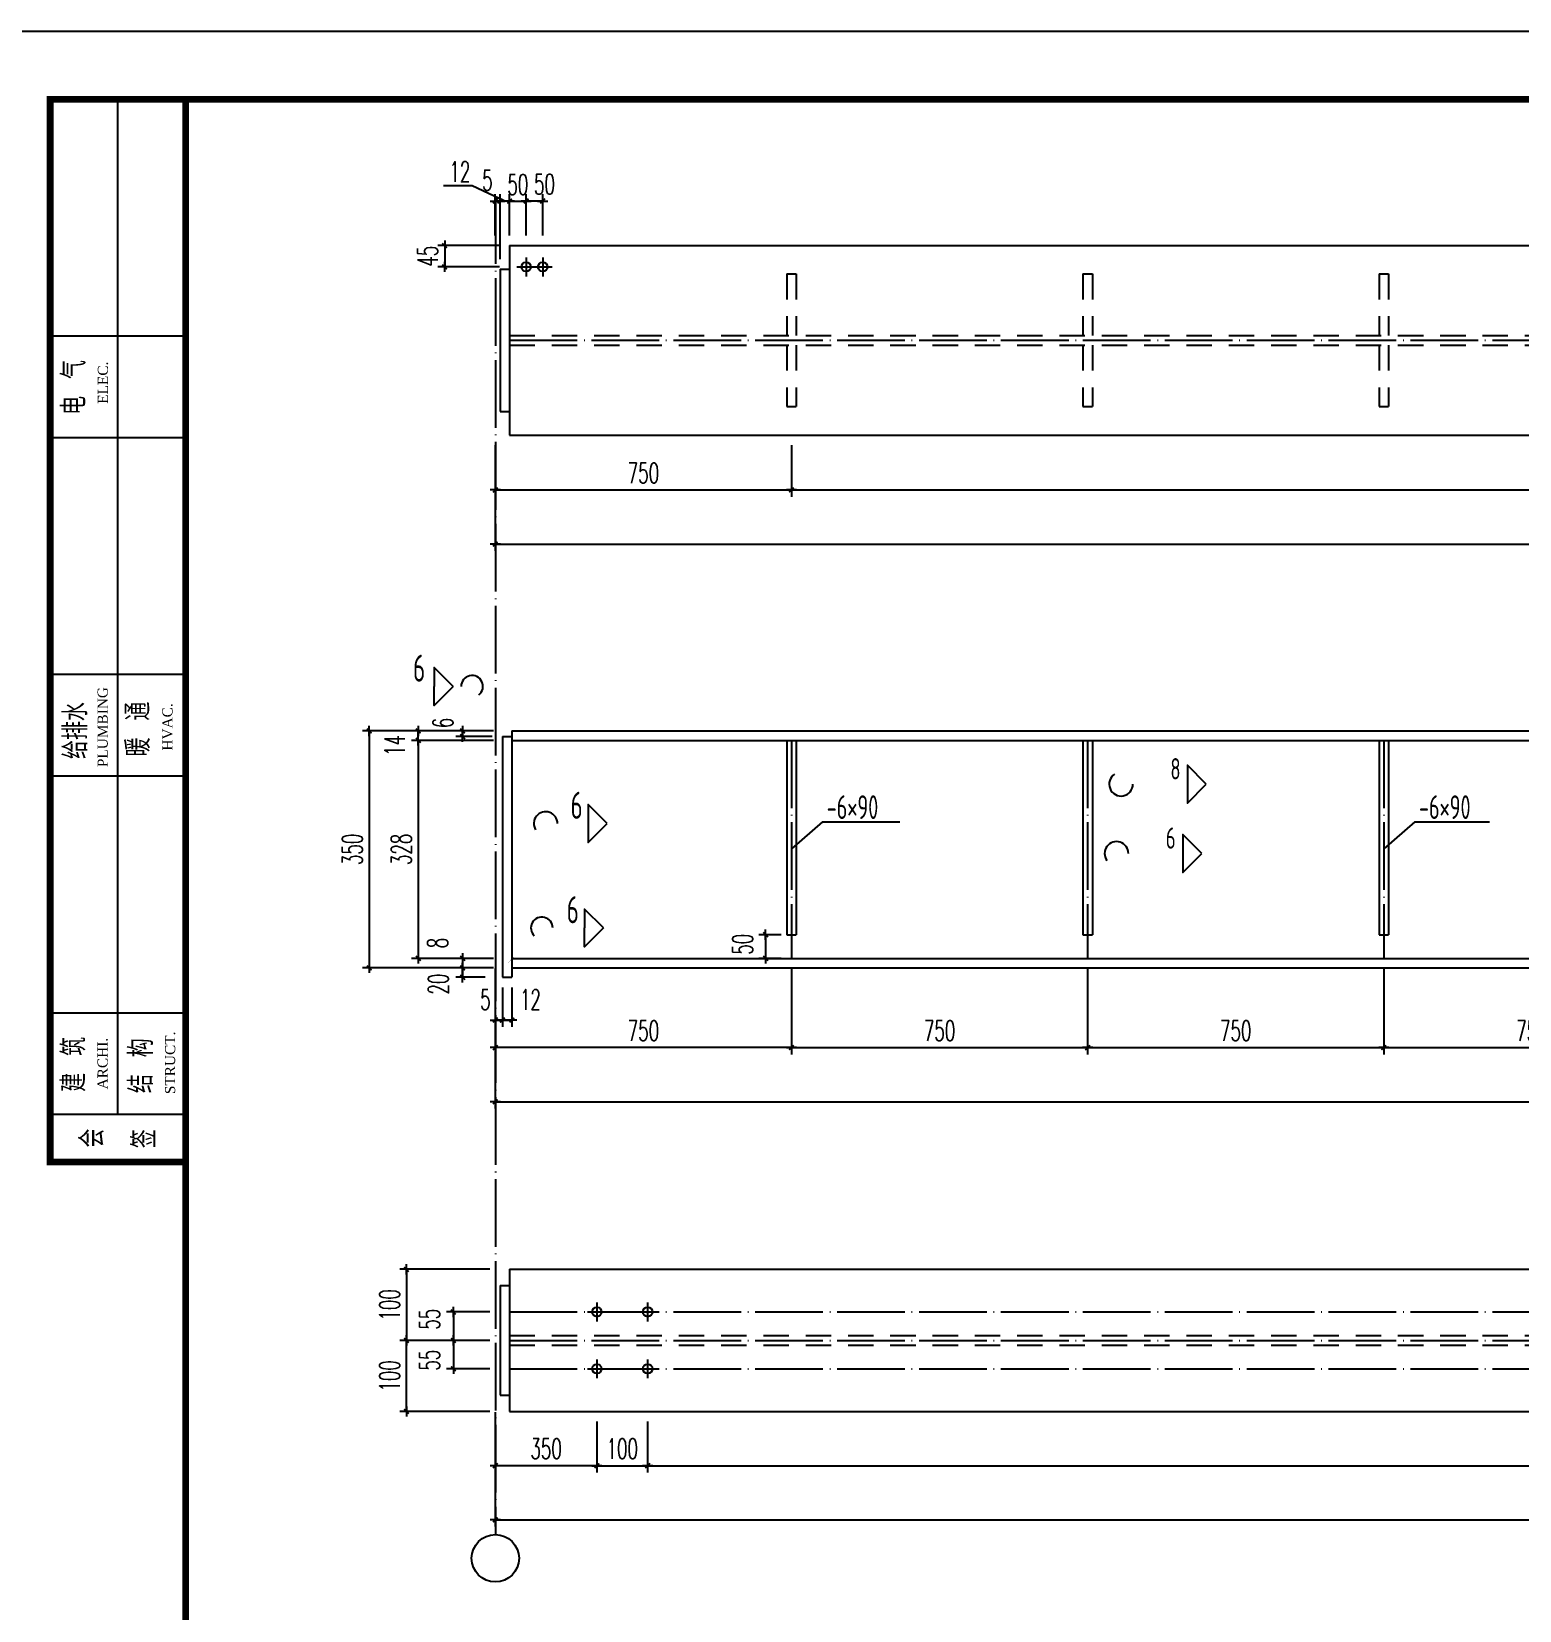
# Model space of a CAD drawing. Extents: x 14207793 to 14719554, y -1675802 to -1228715.
# Drawn here: x 14457655 to 14479635, y -1399893 to -1376568 of the extents above; entities that cross this region are included whole.
import ezdxf

# ---------------------------------------------------------------- set-up
doc = ezdxf.new("R2010")
doc.units = 0
doc.header["$LTSCALE"] = 500
doc.header["$MEASUREMENT"] = 0
for name, pattern in [('DOTE', [2.42, 2, -0.2, 0.02, -0.2]), ('x', [5, 3, -2]), ('x2', [1.25, 0.75, -0.5])]:
    doc.linetypes.add(name, pattern=pattern)
doc.layers.get('0').update_dxf_attribs({"linetype": 'CONTINUOUS'})
doc.layers.get('DEFPOINTS').update_dxf_attribs({"color": 140, "linetype": 'CONTINUOUS'})
for name, color, linetype in [('BOLT', 2, 'CONTINUOUS'), ('DIM', 3, 'CONTINUOUS'), ('DOTE', 8, 'DOTE'), ('PUB_TITLE', 4, 'CONTINUOUS'), ('SYMB', 7, 'CONTINUOUS'), ('X', 2, 'x')]:
    doc.layers.add(name, color=color, linetype=linetype)
doc.styles.add('DIM_FONT', font='SIMPLEX.shx', dxfattribs={"width": 0.6})
doc.styles.add('GHF', font='TIMES.TTF')
doc.styles.add('HZ', font='txt', dxfattribs={"width": 0.8, "bigfont": 'hztxt'})
doc.styles.get("Standard").update_dxf_attribs({"font": 'SYSZ.shx', "width": 0.75, "bigfont": 'SYFS.shx'})
doc.styles.add('TSSD_REIN', font='Tssdeng.shx', dxfattribs={"width": 0.65, "bigfont": 'hztxt.shx'})
doc.dimstyles.new('副本DIMN', dxfattribs={"dimtxt": 300, "dimasz": 0.5, "dimexe": 100, "dimexo": 150, "dimgap": 100, "dimtad": 1, "dimdec": 0, "dimlfac": 2, "dimzin": 0, "dimdsep": 46, "dimtxsty": 'DIM_FONT', "dimblk": '_DIMX', "dimcen": 0.09, "dimdle": 0.6, "dimclrd": 3, "dimclre": 3, "dimclrt": 7, "dimadec": 0, "dimazin": 0, "dimtfac": 3.036, "dimtdec": 0, "dimtix": 1, "dimtmove": 2, "dimatfit": 3, "dimldrblk": '_DIMX', "dimfxl": 0, "dimtolj": 1, "dimtzin": 0, "dimarcsym": 0})

# ---------------------------------------------------------------- blocks, each defined once
blk = doc.blocks.new('_DIMX')
blk.add_line((-150, 0), (150, 0))
at = {"const_width": 50}
blk.add_lwpolyline([(-70, -70), (70, 70)], dxfattribs=at)
blk = doc.blocks.new('*D757')
at = {"layer": 'DEFPOINTS', "color": 0}
for p in [(14473256, -1390260), (14477631, -1390260), (14477631, -1391579)]:
    blk.add_point(p, dxfattribs=at)
at = {"layer": 'DIM', "color": 3, "lineweight": -2}
for p, q in [((14473256, -1390410), (14473256, -1391679)), ((14477631, -1390410), (14477631, -1391679)), ((14473257, -1391579), (14477631, -1391579))]:
    blk.add_line(p, q, dxfattribs=at)
at = {"layer": 'DIM', "color": 3, "lineweight": -2, "xscale": 0.5, "yscale": 0.5, "zscale": 0.5, "rotation": 180}
blk.add_blockref('_DIMX', (14473256, -1391579), dxfattribs=at)
at = {"layer": 'DIM', "color": 3, "lineweight": -2, "xscale": 0.5, "yscale": 0.5, "zscale": 0.5}
blk.add_blockref('_DIMX', (14477631, -1391579), dxfattribs=at)
at = {"layer": 'DIM', "color": 7, "insert": (14475444, -1391329), "char_height": 300, "attachment_point": 5, "style": 'DIM_FONT'}
blk.add_mtext('\\A1;750', dxfattribs=at)
blk = doc.blocks.new('*D758')
at = {"layer": 'DEFPOINTS', "color": 0}
for p in [(14468881, -1390260), (14473256, -1390260), (14473256, -1391579)]:
    blk.add_point(p, dxfattribs=at)
at = {"layer": 'DIM', "color": 3, "lineweight": -2}
for p, q in [((14468881, -1390410), (14468881, -1391679)), ((14473256, -1390410), (14473256, -1391679)), ((14468882, -1391579), (14473256, -1391579))]:
    blk.add_line(p, q, dxfattribs=at)
at = {"layer": 'DIM', "color": 3, "lineweight": -2, "xscale": 0.5, "yscale": 0.5, "zscale": 0.5, "rotation": 180}
blk.add_blockref('_DIMX', (14468881, -1391579), dxfattribs=at)
at = {"layer": 'DIM', "color": 3, "lineweight": -2, "xscale": 0.5, "yscale": 0.5, "zscale": 0.5}
blk.add_blockref('_DIMX', (14473256, -1391579), dxfattribs=at)
at = {"layer": 'DIM', "color": 7, "insert": (14471069, -1391329), "char_height": 300, "attachment_point": 5, "style": 'DIM_FONT'}
blk.add_mtext('\\A1;750', dxfattribs=at)
blk = doc.blocks.new('*D761')
at = {"layer": 'DEFPOINTS', "color": 0}
for p in [(14464506, -1390260), (14468881, -1390260), (14464506, -1391579)]:
    blk.add_point(p, dxfattribs=at)
at = {"layer": 'DIM', "color": 3, "lineweight": -2}
for p, q in [((14464506, -1390410), (14464506, -1391679)), ((14468881, -1390410), (14468881, -1391679)), ((14468881, -1391579), (14464507, -1391579))]:
    blk.add_line(p, q, dxfattribs=at)
at = {"layer": 'DIM', "color": 3, "lineweight": -2, "xscale": 0.5, "yscale": 0.5, "zscale": 0.5, "rotation": 180}
blk.add_blockref('_DIMX', (14464506, -1391579), dxfattribs=at)
at = {"layer": 'DIM', "color": 3, "lineweight": -2, "xscale": 0.5, "yscale": 0.5, "zscale": 0.5}
blk.add_blockref('_DIMX', (14468881, -1391579), dxfattribs=at)
at = {"layer": 'DIM', "color": 7, "insert": (14466694, -1391329), "char_height": 300, "attachment_point": 5, "style": 'DIM_FONT'}
blk.add_mtext('\\A1;750', dxfattribs=at)
blk = doc.blocks.new('*D764')
at = {"color": 3, "lineweight": -2}
for p, q in [((14464961, -1379579), (14464961, -1378971)), ((14465206, -1379579), (14465206, -1378971)), ((14465206, -1379071), (14464962, -1379071))]:
    blk.add_line(p, q, dxfattribs=at)
at = {"layer": 'DEFPOINTS', "color": 0}
for p in [(14464961, -1379071), (14464961, -1379729), (14465206, -1379729)]:
    blk.add_point(p, dxfattribs=at)
at = {"color": 3, "lineweight": -2, "xscale": 0.5, "yscale": 0.5, "zscale": 0.5, "rotation": 180}
blk.add_blockref('_DIMX', (14464961, -1379071), dxfattribs=at)
at = {"color": 3, "lineweight": -2, "xscale": 0.5, "yscale": 0.5, "zscale": 0.5}
blk.add_blockref('_DIMX', (14465206, -1379071), dxfattribs=at)
at = {"color": 7, "insert": (14465232, -1378822), "char_height": 300, "attachment_point": 5, "style": 'DIM_FONT'}
blk.add_mtext('\\A1;50', dxfattribs=at)
blk = doc.blocks.new('*D765')
at = {"color": 3, "lineweight": -2}
for p, q in [((14464481, -1386900), (14462544, -1386900)), ((14462644, -1386900), (14462644, -1390399)), ((14464481, -1390400), (14462544, -1390400))]:
    blk.add_line(p, q, dxfattribs=at)
at = {"layer": 'DEFPOINTS', "color": 0}
for p in [(14464631, -1386900), (14462644, -1390400), (14464631, -1390400)]:
    blk.add_point(p, dxfattribs=at)
at = {"color": 3, "lineweight": -2, "xscale": 0.5, "yscale": 0.5, "zscale": 0.5}
for p, rotation in [((14462644, -1386900), 90), ((14462644, -1390400), 270)]:
    blk.add_blockref('_DIMX', p, dxfattribs=dict(at, rotation=rotation))
at = {"color": 7, "insert": (14462394, -1388650), "char_height": 300, "attachment_point": 5, "rotation": 90, "style": 'DIM_FONT'}
blk.add_mtext('\\A1;350', dxfattribs=at)
blk = doc.blocks.new('*D766')
at = {"color": 3, "lineweight": -2}
for p, q in [((14464481, -1387040), (14463268, -1387040)), ((14463368, -1387040), (14463368, -1390259)), ((14464481, -1390260), (14463268, -1390260))]:
    blk.add_line(p, q, dxfattribs=at)
at = {"layer": 'DEFPOINTS', "color": 0}
for p in [(14464631, -1387040), (14463368, -1390260), (14464631, -1390260)]:
    blk.add_point(p, dxfattribs=at)
at = {"color": 3, "lineweight": -2, "xscale": 0.5, "yscale": 0.5, "zscale": 0.5}
for p, rotation in [((14463368, -1387040), 90), ((14463368, -1390260), 270)]:
    blk.add_blockref('_DIMX', p, dxfattribs=dict(at, rotation=rotation))
at = {"color": 7, "insert": (14463118, -1388650), "char_height": 300, "attachment_point": 5, "rotation": 90, "style": 'DIM_FONT'}
blk.add_mtext('\\A1;328', dxfattribs=at)
blk = doc.blocks.new('*D767')
at = {"color": 3, "lineweight": -2}
for p, q in [((14464481, -1386900), (14463268, -1386900)), ((14463368, -1386899), (14463368, -1386899)), ((14463368, -1387040), (14463368, -1386900)), ((14464481, -1387040), (14463268, -1387040)), ((14463368, -1387040), (14463368, -1387041))]:
    blk.add_line(p, q, dxfattribs=at)
at = {"layer": 'DEFPOINTS', "color": 0}
for p in [(14463368, -1386900), (14464631, -1386900), (14464631, -1387040)]:
    blk.add_point(p, dxfattribs=at)
at = {"color": 3, "lineweight": -2, "xscale": 0.5, "yscale": 0.5, "zscale": 0.5}
for p, rotation in [((14463368, -1386900), 270), ((14463368, -1387040), 90)]:
    blk.add_blockref('_DIMX', p, dxfattribs=dict(at, rotation=rotation))
at = {"color": 7, "insert": (14463020, -1387115), "char_height": 300, "attachment_point": 5, "rotation": 90, "style": 'DIM_FONT'}
blk.add_mtext('\\A1;14', dxfattribs=at)
blk = doc.blocks.new('*D768')
at = {"color": 3, "lineweight": -2}
for p, q in [((14464356, -1390260), (14463923, -1390260)), ((14464356, -1390400), (14463923, -1390400)), ((14464023, -1390259), (14464023, -1390259)), ((14464023, -1390260), (14464023, -1390400)), ((14464023, -1390400), (14464023, -1390401))]:
    blk.add_line(p, q, dxfattribs=at)
at = {"layer": 'DEFPOINTS', "color": 0}
for p in [(14464023, -1390400), (14464506, -1390260), (14464506, -1390400)]:
    blk.add_point(p, dxfattribs=at)
at = {"color": 3, "lineweight": -2, "xscale": 0.5, "yscale": 0.5, "zscale": 0.5}
for p, rotation in [((14464023, -1390260), 270), ((14464023, -1390400), 90)]:
    blk.add_blockref('_DIMX', p, dxfattribs=dict(at, rotation=rotation))
at = {"color": 7, "insert": (14463654, -1390033), "char_height": 300, "attachment_point": 5, "rotation": 90, "style": 'DIM_FONT'}
blk.add_mtext('\\A1;8', dxfattribs=at)
blk = doc.blocks.new('*D769')
at = {"color": 3, "lineweight": -2}
for p, q in [((14468731, -1389910), (14468399, -1389910)), ((14468499, -1389910), (14468499, -1390259)), ((14468731, -1390260), (14468399, -1390260))]:
    blk.add_line(p, q, dxfattribs=at)
at = {"layer": 'DEFPOINTS', "color": 0}
for p in [(14468881, -1389910), (14468499, -1390260), (14468881, -1390260)]:
    blk.add_point(p, dxfattribs=at)
at = {"color": 3, "lineweight": -2, "xscale": 0.5, "yscale": 0.5, "zscale": 0.5}
for p, rotation in [((14468499, -1389910), 90), ((14468499, -1390260), 270)]:
    blk.add_blockref('_DIMX', p, dxfattribs=dict(at, rotation=rotation))
at = {"color": 7, "insert": (14468160, -1390052), "char_height": 300, "attachment_point": 5, "rotation": 90, "style": 'DIM_FONT'}
blk.add_mtext('\\A1;50', dxfattribs=at)
blk = doc.blocks.new('*D770')
at = {"color": 3, "lineweight": -2}
for p, q in [((14499506, -1390550), (14499506, -1392479)), ((14464506, -1390921), (14464506, -1392479)), ((14464507, -1392379), (14499506, -1392379))]:
    blk.add_line(p, q, dxfattribs=at)
at = {"layer": 'DEFPOINTS', "color": 0}
for p in [(14499506, -1390400), (14464506, -1390771), (14499506, -1392379)]:
    blk.add_point(p, dxfattribs=at)
at = {"color": 3, "lineweight": -2, "xscale": 0.5, "yscale": 0.5, "zscale": 0.5, "rotation": 180}
blk.add_blockref('_DIMX', (14464506, -1392379), dxfattribs=at)
at = {"color": 3, "lineweight": -2, "xscale": 0.5, "yscale": 0.5, "zscale": 0.5}
blk.add_blockref('_DIMX', (14499506, -1392379), dxfattribs=at)
at = {"color": 7, "insert": (14482006, -1392129), "char_height": 300, "attachment_point": 5, "style": 'DIM_FONT'}
blk.add_mtext('\\A1;6000', dxfattribs=at)
blk = doc.blocks.new('*D771')
at = {"color": 3, "lineweight": -2}
for p, q in [((14464356, -1390400), (14463923, -1390400)), ((14464023, -1390399), (14464023, -1390399)), ((14464023, -1390400), (14464023, -1390540)), ((14464356, -1390540), (14463923, -1390540)), ((14464023, -1390540), (14464023, -1390541))]:
    blk.add_line(p, q, dxfattribs=at)
at = {"layer": 'DEFPOINTS', "color": 0}
for p in [(14464506, -1390400), (14464023, -1390540), (14464506, -1390540)]:
    blk.add_point(p, dxfattribs=at)
at = {"color": 3, "lineweight": -2, "xscale": 0.5, "yscale": 0.5, "zscale": 0.5}
for p, rotation in [((14464023, -1390400), 270), ((14464023, -1390540), 90)]:
    blk.add_blockref('_DIMX', p, dxfattribs=dict(at, rotation=rotation))
at = {"color": 7, "insert": (14463665, -1390640), "char_height": 300, "attachment_point": 5, "rotation": 90, "style": 'DIM_FONT'}
blk.add_mtext('\\A1;20', dxfattribs=at)
blk = doc.blocks.new('*D772')
at = {"color": 3, "lineweight": -2}
for p, q in [((14464506, -1390690), (14464506, -1391271)), ((14464611, -1390690), (14464611, -1391271)), ((14464506, -1391171), (14464505, -1391171)), ((14464506, -1391171), (14464611, -1391171)), ((14464612, -1391171), (14464612, -1391171))]:
    blk.add_line(p, q, dxfattribs=at)
at = {"layer": 'DEFPOINTS', "color": 0}
for p in [(14464506, -1390540), (14464611, -1390540), (14464611, -1391171)]:
    blk.add_point(p, dxfattribs=at)
at = {"color": 3, "lineweight": -2, "xscale": 0.5, "yscale": 0.5, "zscale": 0.5}
blk.add_blockref('_DIMX', (14464506, -1391171), dxfattribs=at)
at = {"color": 3, "lineweight": -2, "xscale": 0.5, "yscale": 0.5, "zscale": 0.5, "rotation": 180}
blk.add_blockref('_DIMX', (14464611, -1391171), dxfattribs=at)
at = {"color": 7, "insert": (14464359, -1390868), "char_height": 300, "attachment_point": 5, "style": 'DIM_FONT'}
blk.add_mtext('\\A1;5', dxfattribs=at)
blk = doc.blocks.new('*D773')
at = {"color": 3, "lineweight": -2}
for p, q in [((14464611, -1390690), (14464611, -1391271)), ((14464751, -1390690), (14464751, -1391271)), ((14464611, -1391171), (14464610, -1391171)), ((14464611, -1391171), (14464751, -1391171)), ((14464752, -1391171), (14464752, -1391171))]:
    blk.add_line(p, q, dxfattribs=at)
at = {"layer": 'DEFPOINTS', "color": 0}
for p in [(14464611, -1390540), (14464751, -1390540), (14464751, -1391171)]:
    blk.add_point(p, dxfattribs=at)
at = {"color": 3, "lineweight": -2, "xscale": 0.5, "yscale": 0.5, "zscale": 0.5}
blk.add_blockref('_DIMX', (14464611, -1391171), dxfattribs=at)
at = {"color": 3, "lineweight": -2, "xscale": 0.5, "yscale": 0.5, "zscale": 0.5, "rotation": 180}
blk.add_blockref('_DIMX', (14464751, -1391171), dxfattribs=at)
at = {"color": 7, "insert": (14465024, -1390868), "char_height": 300, "attachment_point": 5, "style": 'DIM_FONT'}
blk.add_mtext('\\A1;12', dxfattribs=at)
blk = doc.blocks.new('*D774')
at = {"color": 3, "lineweight": -2}
for p, q in [((14464461, -1386900), (14463923, -1386900)), ((14464023, -1386899), (14464023, -1386899)), ((14464023, -1386900), (14464023, -1386984)), ((14464461, -1386984), (14463923, -1386984)), ((14464023, -1386984), (14464023, -1386985))]:
    blk.add_line(p, q, dxfattribs=at)
at = {"layer": 'DEFPOINTS', "color": 0}
for p in [(14464611, -1386900), (14464023, -1386984), (14464611, -1386984)]:
    blk.add_point(p, dxfattribs=at)
at = {"color": 3, "lineweight": -2, "xscale": 0.5, "yscale": 0.5, "zscale": 0.5}
for p, rotation in [((14464023, -1386900), 270), ((14464023, -1386984), 90)]:
    blk.add_blockref('_DIMX', p, dxfattribs=dict(at, rotation=rotation))
at = {"color": 7, "insert": (14463734, -1386783), "char_height": 300, "attachment_point": 5, "rotation": 90, "style": 'DIM_FONT'}
blk.add_mtext('\\A1;6', dxfattribs=at)
blk = doc.blocks.new('*D775')
at = {"color": 3, "lineweight": -2}
for p, q in [((14464506, -1382679), (14464506, -1383440)), ((14468881, -1382679), (14468881, -1383440)), ((14464507, -1383340), (14468881, -1383340))]:
    blk.add_line(p, q, dxfattribs=at)
at = {"layer": 'DEFPOINTS', "color": 0}
for p in [(14464506, -1382529), (14468881, -1382529), (14468881, -1383340)]:
    blk.add_point(p, dxfattribs=at)
at = {"color": 3, "lineweight": -2, "xscale": 0.5, "yscale": 0.5, "zscale": 0.5, "rotation": 180}
blk.add_blockref('_DIMX', (14464506, -1383340), dxfattribs=at)
at = {"color": 3, "lineweight": -2, "xscale": 0.5, "yscale": 0.5, "zscale": 0.5}
blk.add_blockref('_DIMX', (14468881, -1383340), dxfattribs=at)
at = {"color": 7, "insert": (14466694, -1383090), "char_height": 300, "attachment_point": 5, "style": 'DIM_FONT'}
blk.add_mtext('\\A1;750', dxfattribs=at)
blk = doc.blocks.new('*D776')
at = {"color": 3, "lineweight": -2}
for p, q in [((14468881, -1382679), (14468881, -1383440)), ((14495131, -1382679), (14495131, -1383440)), ((14468882, -1383340), (14495131, -1383340))]:
    blk.add_line(p, q, dxfattribs=at)
at = {"layer": 'DEFPOINTS', "color": 0}
for p in [(14468881, -1382529), (14495131, -1382529), (14495131, -1383340)]:
    blk.add_point(p, dxfattribs=at)
at = {"color": 3, "lineweight": -2, "xscale": 0.5, "yscale": 0.5, "zscale": 0.5, "rotation": 180}
blk.add_blockref('_DIMX', (14468881, -1383340), dxfattribs=at)
at = {"color": 3, "lineweight": -2, "xscale": 0.5, "yscale": 0.5, "zscale": 0.5}
blk.add_blockref('_DIMX', (14495131, -1383340), dxfattribs=at)
at = {"color": 7, "insert": (14482006, -1383090), "char_height": 300, "attachment_point": 5, "style": 'DIM_FONT'}
blk.add_mtext('\\A1;6*750', dxfattribs=at)
blk = doc.blocks.new('*D778')
at = {"color": 3, "lineweight": -2}
for p, q in [((14464506, -1379579), (14464506, -1378971)), ((14464576, -1379929), (14464576, -1378971)), ((14464506, -1379071), (14464505, -1379071)), ((14464576, -1379071), (14464506, -1379071)), ((14464577, -1379071), (14464577, -1379071))]:
    blk.add_line(p, q, dxfattribs=at)
at = {"layer": 'DEFPOINTS', "color": 0}
for p in [(14464506, -1379071), (14464506, -1379729), (14464576, -1380079)]:
    blk.add_point(p, dxfattribs=at)
at = {"color": 3, "lineweight": -2, "xscale": 0.5, "yscale": 0.5, "zscale": 0.5}
blk.add_blockref('_DIMX', (14464506, -1379071), dxfattribs=at)
at = {"color": 3, "lineweight": -2, "xscale": 0.5, "yscale": 0.5, "zscale": 0.5, "rotation": 180}
blk.add_blockref('_DIMX', (14464576, -1379071), dxfattribs=at)
at = {"color": 7, "insert": (14464389, -1378763), "char_height": 300, "attachment_point": 5, "style": 'DIM_FONT'}
blk.add_mtext('\\A1;5', dxfattribs=at)
blk = doc.blocks.new('*D779')
at = {"color": 3, "lineweight": -2}
for p, q in [((14464716, -1379579), (14464716, -1378971)), ((14464961, -1379579), (14464961, -1378971)), ((14464717, -1379071), (14464961, -1379071))]:
    blk.add_line(p, q, dxfattribs=at)
at = {"layer": 'DEFPOINTS', "color": 0}
for p in [(14464961, -1379071), (14464716, -1379729), (14464961, -1379729)]:
    blk.add_point(p, dxfattribs=at)
at = {"color": 3, "lineweight": -2, "xscale": 0.5, "yscale": 0.5, "zscale": 0.5, "rotation": 180}
blk.add_blockref('_DIMX', (14464716, -1379071), dxfattribs=at)
at = {"color": 3, "lineweight": -2, "xscale": 0.5, "yscale": 0.5, "zscale": 0.5}
blk.add_blockref('_DIMX', (14464961, -1379071), dxfattribs=at)
at = {"color": 7, "insert": (14464839, -1378827), "char_height": 300, "attachment_point": 5, "style": 'DIM_FONT'}
blk.add_mtext('\\A1;50', dxfattribs=at)
blk = doc.blocks.new('*D780')
at = {"color": 3, "lineweight": -2}
for p, q in [((14464506, -1382679), (14464506, -1384240)), ((14499506, -1382679), (14499506, -1384240)), ((14464507, -1384140), (14499506, -1384140))]:
    blk.add_line(p, q, dxfattribs=at)
at = {"layer": 'DEFPOINTS', "color": 0}
for p in [(14464506, -1382529), (14499506, -1382529), (14499506, -1384140)]:
    blk.add_point(p, dxfattribs=at)
at = {"color": 3, "lineweight": -2, "xscale": 0.5, "yscale": 0.5, "zscale": 0.5, "rotation": 180}
blk.add_blockref('_DIMX', (14464506, -1384140), dxfattribs=at)
at = {"color": 3, "lineweight": -2, "xscale": 0.5, "yscale": 0.5, "zscale": 0.5}
blk.add_blockref('_DIMX', (14499506, -1384140), dxfattribs=at)
at = {"color": 7, "insert": (14482006, -1383890), "char_height": 300, "attachment_point": 5, "style": 'DIM_FONT'}
blk.add_mtext('\\A1;6000', dxfattribs=at)
blk = doc.blocks.new('*D783')
at = {"color": 3, "lineweight": -2}
for p, q in [((14464506, -1397104), (14464506, -1397855)), ((14466006, -1397104), (14466006, -1397855)), ((14466006, -1397755), (14464507, -1397755))]:
    blk.add_line(p, q, dxfattribs=at)
at = {"layer": 'DEFPOINTS', "color": 0}
for p in [(14464506, -1396954), (14466006, -1396954), (14464506, -1397755)]:
    blk.add_point(p, dxfattribs=at)
at = {"color": 3, "lineweight": -2, "xscale": 0.5, "yscale": 0.5, "zscale": 0.5, "rotation": 180}
blk.add_blockref('_DIMX', (14464506, -1397755), dxfattribs=at)
at = {"color": 3, "lineweight": -2, "xscale": 0.5, "yscale": 0.5, "zscale": 0.5}
blk.add_blockref('_DIMX', (14466006, -1397755), dxfattribs=at)
at = {"color": 7, "insert": (14465256, -1397505), "char_height": 300, "attachment_point": 5, "style": 'DIM_FONT'}
blk.add_mtext('\\A1;350', dxfattribs=at)
blk = doc.blocks.new('*D784')
at = {"color": 3, "lineweight": -2}
for p, q in [((14466006, -1397104), (14466006, -1397855)), ((14466756, -1397104), (14466756, -1397855)), ((14466007, -1397755), (14466756, -1397755))]:
    blk.add_line(p, q, dxfattribs=at)
at = {"layer": 'DEFPOINTS', "color": 0}
for p in [(14466006, -1396954), (14466756, -1396954), (14466756, -1397755)]:
    blk.add_point(p, dxfattribs=at)
at = {"color": 3, "lineweight": -2, "xscale": 0.5, "yscale": 0.5, "zscale": 0.5, "rotation": 180}
blk.add_blockref('_DIMX', (14466006, -1397755), dxfattribs=at)
at = {"color": 3, "lineweight": -2, "xscale": 0.5, "yscale": 0.5, "zscale": 0.5}
blk.add_blockref('_DIMX', (14466756, -1397755), dxfattribs=at)
at = {"color": 7, "insert": (14466381, -1397505), "char_height": 300, "attachment_point": 5, "style": 'DIM_FONT'}
blk.add_mtext('\\A1;100', dxfattribs=at)
blk = doc.blocks.new('*D785')
at = {"color": 3, "lineweight": -2}
for p, q in [((14466756, -1397104), (14466756, -1397855)), ((14497256, -1397404), (14497256, -1397855)), ((14466757, -1397755), (14497256, -1397755))]:
    blk.add_line(p, q, dxfattribs=at)
at = {"layer": 'DEFPOINTS', "color": 0}
for p in [(14466756, -1396954), (14497256, -1397254), (14497256, -1397755)]:
    blk.add_point(p, dxfattribs=at)
at = {"color": 3, "lineweight": -2, "xscale": 0.5, "yscale": 0.5, "zscale": 0.5, "rotation": 180}
blk.add_blockref('_DIMX', (14466756, -1397755), dxfattribs=at)
at = {"color": 3, "lineweight": -2, "xscale": 0.5, "yscale": 0.5, "zscale": 0.5}
blk.add_blockref('_DIMX', (14497256, -1397755), dxfattribs=at)
at = {"color": 7, "insert": (14482006, -1397505), "char_height": 300, "attachment_point": 5, "style": 'DIM_FONT'}
blk.add_mtext('\\A1;5100', dxfattribs=at)
blk = doc.blocks.new('*D788')
at = {"color": 3, "lineweight": -2}
for p, q in [((14464426, -1395484), (14463787, -1395484)), ((14463887, -1395484), (14463887, -1395903)), ((14464426, -1395904), (14463787, -1395904))]:
    blk.add_line(p, q, dxfattribs=at)
at = {"layer": 'DEFPOINTS', "color": 0}
for p in [(14464576, -1395484), (14463887, -1395904), (14464576, -1395904)]:
    blk.add_point(p, dxfattribs=at)
at = {"color": 3, "lineweight": -2, "xscale": 0.5, "yscale": 0.5, "zscale": 0.5}
for p, rotation in [((14463887, -1395484), 90), ((14463887, -1395904), 270)]:
    blk.add_blockref('_DIMX', p, dxfattribs=dict(at, rotation=rotation))
at = {"color": 7, "insert": (14463537, -1395592), "char_height": 300, "attachment_point": 5, "rotation": 90, "style": 'DIM_FONT'}
blk.add_mtext('\\A1;55', dxfattribs=at)
blk = doc.blocks.new('*D789')
at = {"color": 3, "lineweight": -2}
for p, q in [((14464426, -1394854), (14463093, -1394854)), ((14463193, -1394854), (14463193, -1395903)), ((14464426, -1395904), (14463093, -1395904))]:
    blk.add_line(p, q, dxfattribs=at)
at = {"layer": 'DEFPOINTS', "color": 0}
for p in [(14464576, -1394854), (14463193, -1395904), (14464576, -1395904)]:
    blk.add_point(p, dxfattribs=at)
at = {"color": 3, "lineweight": -2, "xscale": 0.5, "yscale": 0.5, "zscale": 0.5}
for p, rotation in [((14463193, -1394854), 90), ((14463193, -1395904), 270)]:
    blk.add_blockref('_DIMX', p, dxfattribs=dict(at, rotation=rotation))
at = {"color": 7, "insert": (14462943, -1395379), "char_height": 300, "attachment_point": 5, "rotation": 90, "style": 'DIM_FONT'}
blk.add_mtext('\\A1;100', dxfattribs=at)
blk = doc.blocks.new('*D790')
at = {"color": 3, "lineweight": -2}
for p, q in [((14464426, -1395904), (14463787, -1395904)), ((14463887, -1395904), (14463887, -1396323)), ((14464426, -1396324), (14463787, -1396324))]:
    blk.add_line(p, q, dxfattribs=at)
at = {"layer": 'DEFPOINTS', "color": 0}
for p in [(14464576, -1395904), (14463887, -1396324), (14464576, -1396324)]:
    blk.add_point(p, dxfattribs=at)
at = {"color": 3, "lineweight": -2, "xscale": 0.5, "yscale": 0.5, "zscale": 0.5}
for p, rotation in [((14463887, -1395904), 90), ((14463887, -1396324), 270)]:
    blk.add_blockref('_DIMX', p, dxfattribs=dict(at, rotation=rotation))
at = {"color": 7, "insert": (14463537, -1396197), "char_height": 300, "attachment_point": 5, "rotation": 90, "style": 'DIM_FONT'}
blk.add_mtext('\\A1;55', dxfattribs=at)
blk = doc.blocks.new('*D791')
at = {"color": 3, "lineweight": -2}
for p, q in [((14464426, -1395904), (14463093, -1395904)), ((14463193, -1396953), (14463193, -1395904)), ((14464426, -1396954), (14463093, -1396954))]:
    blk.add_line(p, q, dxfattribs=at)
at = {"layer": 'DEFPOINTS', "color": 0}
for p in [(14463193, -1395904), (14464576, -1395904), (14464576, -1396954)]:
    blk.add_point(p, dxfattribs=at)
at = {"color": 3, "lineweight": -2, "xscale": 0.5, "yscale": 0.5, "zscale": 0.5}
for p, rotation in [((14463193, -1395904), 90), ((14463193, -1396954), 270)]:
    blk.add_blockref('_DIMX', p, dxfattribs=dict(at, rotation=rotation))
at = {"color": 7, "insert": (14462943, -1396429), "char_height": 300, "attachment_point": 5, "rotation": 90, "style": 'DIM_FONT'}
blk.add_mtext('\\A1;100', dxfattribs=at)
blk = doc.blocks.new('*D792')
at = {"color": 3, "lineweight": -2}
for p, q in [((14464576, -1379929), (14464576, -1378971)), ((14464716, -1379579), (14464716, -1378971)), ((14464576, -1379071), (14464575, -1379071)), ((14464716, -1379071), (14464576, -1379071)), ((14464717, -1379071), (14464717, -1379071))]:
    blk.add_line(p, q, dxfattribs=at)
at = {"layer": 'DEFPOINTS', "color": 0}
for p in [(14464576, -1379071), (14464716, -1379729), (14464576, -1380079)]:
    blk.add_point(p, dxfattribs=at)
at = {"color": 3, "lineweight": -2, "xscale": 0.5, "yscale": 0.5, "zscale": 0.5}
blk.add_blockref('_DIMX', (14464576, -1379071), dxfattribs=at)
at = {"color": 3, "lineweight": -2, "xscale": 0.5, "yscale": 0.5, "zscale": 0.5, "rotation": 180}
blk.add_blockref('_DIMX', (14464716, -1379071), dxfattribs=at)
at = {"color": 7, "insert": (14463982, -1378639), "char_height": 300, "attachment_point": 5, "style": 'DIM_FONT'}
blk.add_mtext('\\A1;12', dxfattribs=at)
blk = doc.blocks.new('*D794')
at = {"color": 3, "lineweight": -2}
for p, q in [((14464566, -1379729), (14463658, -1379729)), ((14463758, -1379729), (14463758, -1379728)), ((14463758, -1379729), (14463758, -1380044)), ((14464566, -1380044), (14463658, -1380044)), ((14463758, -1380045), (14463758, -1380045))]:
    blk.add_line(p, q, dxfattribs=at)
at = {"layer": 'DEFPOINTS', "color": 0}
for p in [(14464716, -1379729), (14463758, -1380044), (14464716, -1380044)]:
    blk.add_point(p, dxfattribs=at)
at = {"color": 3, "lineweight": -2, "xscale": 0.5, "yscale": 0.5, "zscale": 0.5}
for p, rotation in [((14463758, -1379729), 270), ((14463758, -1380044), 90)]:
    blk.add_blockref('_DIMX', p, dxfattribs=dict(at, rotation=rotation))
at = {"color": 7, "insert": (14463508, -1379887), "char_height": 300, "attachment_point": 5, "rotation": 90, "style": 'DIM_FONT'}
blk.add_mtext('\\A1;45', dxfattribs=at)
blk = doc.blocks.new('*D795')
at = {"color": 3, "lineweight": -2}
for p, q in [((14464506, -1396964), (14464506, -1398655)), ((14499506, -1396964), (14499506, -1398655)), ((14464507, -1398555), (14499506, -1398555))]:
    blk.add_line(p, q, dxfattribs=at)
at = {"layer": 'DEFPOINTS', "color": 0}
for p in [(14464506, -1396814), (14499506, -1396814), (14499506, -1398555)]:
    blk.add_point(p, dxfattribs=at)
at = {"color": 3, "lineweight": -2, "xscale": 0.5, "yscale": 0.5, "zscale": 0.5, "rotation": 180}
blk.add_blockref('_DIMX', (14464506, -1398555), dxfattribs=at)
at = {"color": 3, "lineweight": -2, "xscale": 0.5, "yscale": 0.5, "zscale": 0.5}
blk.add_blockref('_DIMX', (14499506, -1398555), dxfattribs=at)
at = {"color": 7, "insert": (14482006, -1398305), "char_height": 300, "attachment_point": 5, "style": 'DIM_FONT'}
blk.add_mtext('\\A1;6000', dxfattribs=at)
blk = doc.blocks.new('*D798')
at = {"layer": 'DEFPOINTS', "color": 0}
for p in [(14477631, -1390260), (14482006, -1390260), (14482006, -1391579)]:
    blk.add_point(p, dxfattribs=at)
at = {"layer": 'DIM', "color": 3, "lineweight": -2}
for p, q in [((14477631, -1390410), (14477631, -1391679)), ((14482006, -1390410), (14482006, -1391679)), ((14477632, -1391579), (14482006, -1391579))]:
    blk.add_line(p, q, dxfattribs=at)
at = {"layer": 'DIM', "color": 3, "lineweight": -2, "xscale": 0.5, "yscale": 0.5, "zscale": 0.5, "rotation": 180}
blk.add_blockref('_DIMX', (14477631, -1391579), dxfattribs=at)
at = {"layer": 'DIM', "color": 3, "lineweight": -2, "xscale": 0.5, "yscale": 0.5, "zscale": 0.5}
blk.add_blockref('_DIMX', (14482006, -1391579), dxfattribs=at)
at = {"layer": 'DIM', "color": 7, "insert": (14479819, -1391329), "char_height": 300, "attachment_point": 5, "style": 'DIM_FONT'}
blk.add_mtext('\\A1;750', dxfattribs=at)

msp = doc.modelspace()

# ---------------------------------------------------------------- linework, layer by layer
at = {"color": 4}
for p, q in [((14457930, -1377567.5), (14459930, -1377567.5)), ((14458930, -1392567.5), (14458930, -1377567.5)), ((14459930, -1381067.5), (14457930, -1381067.5)), ((14459930, -1382567.5), (14457930, -1382567.5)), ((14459930, -1386067.5), (14457930, -1386067.5)), ((14459930, -1387567.5), (14457930, -1387567.5)), ((14459930, -1391067.5), (14457930, -1391067.5)), ((14459930, -1392567.5), (14457930, -1392567.5)), ((14459930, -1393267.5), (14457930, -1393267.5))]:
    msp.add_line(p, q, dxfattribs=at)
for p, q in [((14464716.35, -1379729.01), (14499296.35, -1379729.01)), ((14464716.35, -1379729.01), (14464716.35, -1382529.01)), ((14464576.35, -1380079.01), (14464576.35, -1382179.01)), ((14464576.35, -1380079.01), (14464716.35, -1380079.01)), ((14464576.35, -1382179.01), (14464716.35, -1382179.01)), ((14464716.35, -1382529.01), (14499296.35, -1382529.01)), ((14464751.35, -1386899.69), (14499261.35, -1386899.69)), ((14464751.35, -1386899.69), (14464751.35, -1390539.69)), ((14464611.35, -1386983.69), (14464611.35, -1390539.69)), ((14464611.35, -1386983.69), (14464751.35, -1386983.69)), ((14464751.35, -1387039.69), (14499261.35, -1387039.69)), ((14468811.35, -1387039.69), (14468811.35, -1389909.69)), ((14468951.35, -1387039.69), (14468951.35, -1389909.69)), ((14473186.35, -1387039.69), (14473186.35, -1389909.69)), ((14473326.35, -1387039.69), (14473326.35, -1389909.69)), ((14477561.35, -1387039.69), (14477561.35, -1389909.69)), ((14477701.35, -1387039.69), (14477701.35, -1389909.69)), ((14468811.35, -1389909.69), (14468951.35, -1389909.69)), ((14473186.35, -1389909.69), (14473326.35, -1389909.69)), ((14477561.35, -1389909.69), (14477701.35, -1389909.69)), ((14464751.35, -1390259.69), (14499261.35, -1390259.69)), ((14464751.35, -1390399.69), (14499261.35, -1390399.69)), ((14464611.35, -1390539.69), (14464751.35, -1390539.69)), ((14464716.35, -1394853.7), (14499296.35, -1394853.7)), ((14464716.35, -1394853.7), (14464716.35, -1396953.7)), ((14464576.35, -1395092.9), (14464576.35, -1396714.51)), ((14464576.35, -1395092.9), (14464716.35, -1395092.9)), ((14464576.35, -1396714.51), (14464716.35, -1396714.51)), ((14464716.35, -1396953.7), (14499296.35, -1396953.7)), ((14464506.35, -1397755), (14464506.35, -1398099.11))]:
    msp.add_line(p, q)
at = {"color": 4, "const_width": 100, "elevation": 1000}
msp.add_lwpolyline([(14457930, -1377567.5), (14459930, -1377567.5), (14459930, -1393267.5), (14457930, -1393267.5)], close=True, dxfattribs=at)
msp.add_lwpolyline([(14464646.35, -1379070.95), (14464165, -1378844.01), (14463740, -1378844.01)])
msp.add_circle((14464506.35, -1399123.25), 350)
for centre, radius, start, end in [((14464162.57, -1386241.77), 161.12, 308.434904, 180), ((14465192.67, -1389811), 161.4, 0, 226.316602)]:
    msp.add_arc(centre, radius, start, end)
at = {"layer": 'BOLT'}
for p, q in [((14464961.35, -1379904.01), (14464961.35, -1380184.01)), ((14465206.35, -1379904.01), (14465206.35, -1380184.01)), ((14464821.35, -1380044.01), (14465101.35, -1380044.01)), ((14465066.35, -1380044.01), (14465346.35, -1380044.01)), ((14466006.35, -1395343.7), (14466006.35, -1395623.7)), ((14466756.35, -1395343.7), (14466756.35, -1395623.7)), ((14465866.35, -1395483.7), (14466146.35, -1395483.7)), ((14466616.35, -1395483.7), (14466896.35, -1395483.7)), ((14466006.35, -1396183.7), (14466006.35, -1396463.7)), ((14466756.35, -1396183.7), (14466756.35, -1396463.7)), ((14465866.35, -1396323.7), (14466146.35, -1396323.7)), ((14466616.35, -1396323.7), (14466896.35, -1396323.7))]:
    msp.add_line(p, q, dxfattribs=at)
for centre in [(14464961.35, -1380044.01), (14465206.35, -1380044.01), (14466006.35, -1395483.7), (14466756.35, -1395483.7), (14466006.35, -1396323.7), (14466756.35, -1396323.7)]:
    msp.add_circle(centre, 70, dxfattribs=at)
at = {"layer": 'DIM'}
for points in [[(14468888.81, -1388641.41), (14469346.45, -1388244.82), (14469346.45, -1388244.82), (14470482.5, -1388244.82)], [(14477638.81, -1388641.41), (14478096.45, -1388244.82), (14478096.45, -1388244.82), (14479195, -1388244.82)]]:
    msp.add_lwpolyline(points, dxfattribs=at)
at = {"layer": 'DOTE'}
for p, q in [((14464506.35, -1379000.95), (14464506.35, -1398773.25)), ((14464716.35, -1381129.01), (14499576.35, -1381129.01)), ((14468881.35, -1387039.69), (14468881.35, -1390259.69)), ((14473256.35, -1387039.69), (14473256.35, -1390259.69)), ((14477631.35, -1387039.69), (14477631.35, -1390259.69)), ((14464716.35, -1395483.7), (14499296.35, -1395483.7)), ((14464716.35, -1395903.7), (14499576.35, -1395903.7)), ((14464716.35, -1396323.7), (14499296.35, -1396323.7))]:
    msp.add_line(p, q, dxfattribs=at)
at = {"layer": 'PUB_TITLE'}
msp.add_lwpolyline([(14457430, -1418567.5), (14516830, -1418567.5), (14516830, -1376567.5), (14457430, -1376567.5)], close=True, dxfattribs=at)
at = {"layer": 'PUB_TITLE', "const_width": 100}
msp.add_lwpolyline([(14459930, -1417567.5), (14515830, -1417567.5), (14515830, -1377567.5), (14459930, -1377567.5)], close=True, dxfattribs=at)
at = {"layer": 'SYMB'}
for points in [[(14463881.96, -1386241.77), (14463601.96, -1385961.77), (14463601.96, -1386241.77)], [(14463881.96, -1386241.77), (14463601.96, -1386521.77), (14463601.96, -1386241.77)], [(14466102.67, -1389811), (14465822.67, -1389531), (14465822.67, -1389811)], [(14466102.67, -1389811), (14465822.67, -1390091), (14465822.67, -1389811)]]:
    msp.add_lwpolyline(points, dxfattribs=at)
for points in [[(14464751.35, -1386983.69, 0, 46.67, 0), (14464664.32, -1386874.02, 0, 0, 0), (14464162.57, -1386241.77, 0, 0, 0), (14463112.57, -1386241.77, 0, 0, 0)], [(14473326.35, -1387039.69, 0, 46.67, 0), (14473402.98, -1387156.85, 0, 0, 0), (14473749.48, -1387686.66, 0, 0, 0), (14475149.48, -1387686.66, 0, 0, 0)], [(14464751.35, -1388568.69, 0, 46.67, 0), (14464871.31, -1388496.52, 0, 0, 0), (14465250.02, -1388268.66, 0, 0, 0), (14466300.02, -1388268.66, 0, 0, 0)], [(14473326.35, -1388964.84, 0, 46.67, 0), (14473440.18, -1388883.34, 0, 0, 0), (14473682.68, -1388709.73, 0, 0, 0), (14475082.68, -1388709.73, 0, 0, 0)], [(14464751.35, -1390259.69, 0, 46.67, 0), (14464850.3, -1390169.48, 0, 0, 0), (14465192.67, -1389811, 0, 0, 0), (14466242.67, -1389811, 0, 0, 0)]]:
    msp.add_lwpolyline(points, format="xyseb", dxfattribs=at)
for points in [[(14475009.48, -1387686.66), (14474729.48, -1387406.66), (14474729.48, -1387966.66)], [(14466160.02, -1388268.66), (14465880.02, -1387988.66), (14465880.02, -1388548.66)], [(14474942.68, -1388709.73), (14474662.68, -1388429.73), (14474662.68, -1388989.73)]]:
    msp.add_lwpolyline(points, close=True, dxfattribs=at)
for centre, start, end in [((14473749.48, -1387686.66), 123.185418, 0), ((14465250.02, -1388268.66), 0, 211.03343), ((14473682.68, -1388709.73), 0, 215.601213)]:
    msp.add_arc(centre, 175, start, end, dxfattribs=at)
at = {"layer": 'X', "linetype": 'x2'}
for p, q in [((14468811.35, -1380149.01), (14468811.35, -1381059.01)), ((14468811.35, -1380149.01), (14468951.35, -1380149.01)), ((14468951.35, -1380149.01), (14468951.35, -1381059.01)), ((14473186.35, -1380149.01), (14473326.35, -1380149.01)), ((14473186.35, -1380149.01), (14473186.35, -1381059.01)), ((14473326.35, -1380149.01), (14473326.35, -1381059.01)), ((14477561.35, -1380149.01), (14477701.35, -1380149.01)), ((14477561.35, -1380149.01), (14477561.35, -1381059.01)), ((14477701.35, -1380149.01), (14477701.35, -1381059.01)), ((14464716.35, -1381059.01), (14499296.35, -1381059.01)), ((14464716.35, -1381199.01), (14499296.35, -1381199.01)), ((14468811.35, -1381199.01), (14468811.35, -1382109.01)), ((14468951.35, -1381199.01), (14468951.35, -1382109.01)), ((14473186.35, -1381199.01), (14473186.35, -1382109.01)), ((14473326.35, -1381199.01), (14473326.35, -1382109.01)), ((14477561.35, -1381199.01), (14477561.35, -1382109.01)), ((14477701.35, -1381199.01), (14477701.35, -1382109.01)), ((14468811.35, -1382109.01), (14468951.35, -1382109.01)), ((14473186.35, -1382109.01), (14473326.35, -1382109.01)), ((14477561.35, -1382109.01), (14477701.35, -1382109.01)), ((14464716.35, -1395833.7), (14499296.35, -1395833.7)), ((14464716.35, -1395973.7), (14499296.35, -1395973.7))]:
    msp.add_line(p, q, dxfattribs=at)

# ---------------------------------------------------------------- texts
at = {"color": 2, "style": 'HZ', "width": 0.8}
for s, p in [('电 气', (14458454.18, -1382230.3)), ('给排水', (14458479.48, -1387314.64)), ('暖 通', (14459402.87, -1387276.48)), ('建 筑', (14458453.23, -1392230.53)), ('结 构', (14459447.84, -1392250.67)), ('会', (14458724.28, -1393054.7)), ('签', (14459494.6, -1393064.23))]:
    msp.add_text(s, height=350, rotation=90, dxfattribs=at).set_placement(p)
at = {"color": 2, "style": 'GHF'}
for s, p in [('ELEC.', (14458783.46, -1382066.68)), ('PLUMBING', (14458779.83, -1387434.59)), ('HVAC.', (14459736.74, -1387190.34)), ('STRUCT.', (14459776.24, -1392265.78)), ('ARCHI.', (14458778.86, -1392195.26))]:
    msp.add_text(s, height=150, rotation=90, dxfattribs=at).set_placement(p)
at = {"layer": 'DIM', "style": 'TSSD_REIN', "width": 0.65}
for p in [(14469401.43, -1388200.58), (14478151.43, -1388200.58)]:
    msp.add_text('-6×90', height=350, dxfattribs=at).set_placement(p)
at = {"layer": 'SYMB', "style": 'TSSD_REIN', "width": 0.65}
for p in [(14463290.44, -1386171.77), (14465617.52, -1388198.66), (14465560.17, -1389741)]:
    msp.add_text('6', height=400, dxfattribs=at).set_placement(p)
at = {"layer": 'SYMB', "width": 0.75}
for s, p in [('8', (14474478.23, -1387616.66)), ('6', (14474411.43, -1388639.73))]:
    msp.add_text(s, height=315, dxfattribs=at).set_placement(p)

# ---------------------------------------------------------------- dimensions: what is measured, and where the dimension line sits
for base, p1, p2, text, picture, middle in [((14464576.35, -1379070.95), (14464716.35, -1379729.01), (14464576.35, -1380079.01), '12', '*D792', (14463982.5, -1378639.01)), ((14464506.35, -1379070.95), (14464576.35, -1380079.01), (14464506.35, -1379729.01), '5', '*D778', (14464388.81, -1378763.46)), ((14464961.35, -1379070.95), (14464716.35, -1379729.01), (14464961.35, -1379729.01), '50', '*D779', (14464838.86, -1378826.51)), ((14464611.35, -1391171.22), (14464506.35, -1390539.69), (14464611.35, -1390539.69), '5', '*D772', (14464359.3, -1390867.55)), ((14464751.35, -1391171.22), (14464611.35, -1390539.69), (14464751.35, -1390539.69), '12', '*D773', (14465024.1, -1390867.55))]:
    dim = msp.add_linear_dim(base=base, p1=p1, p2=p2, text=text, dimstyle='副本DIMN')
    dim.commit()
    dim.dimension.update_dxf_attribs({"geometry": picture, "text_midpoint": middle, "dimtype": 160})
for base, p1, p2, angle, text, picture, middle in [((14464961.35, -1379070.95), (14465206.35, -1379729.01), (14464961.35, -1379729.01), 180, '50', '*D764', (14465232.5, -1378821.51)), ((14464022.95, -1386983.69), (14464611.35, -1386899.69), (14464611.35, -1386983.69), 90, '6', '*D774', (14463733.58, -1386782.54)), ((14463367.98, -1386899.69), (14464631.35, -1387039.69), (14464631.35, -1386899.69), 90, '14', '*D767', (14463019.85, -1387115.44)), ((14464022.98, -1390399.69), (14464506.35, -1390259.69), (14464506.35, -1390399.69), 90, '8', '*D768', (14463653.81, -1390032.71)), ((14468498.63, -1390259.69), (14468881.35, -1389909.69), (14468881.35, -1390259.69), 90, '50', '*D769', (14468160.1, -1390052.17)), ((14464022.98, -1390539.69), (14464506.35, -1390399.92), (14464506.35, -1390539.69), 90, '20', '*D771', (14463664.91, -1390639.54)), ((14463887.36, -1395903.7), (14464576.35, -1395483.7), (14464576.35, -1395903.7), 90, '55', '*D788', (14463537.36, -1395592.12)), ((14463887.36, -1396323.7), (14464576.35, -1395903.7), (14464576.35, -1396323.7), 90, '55', '*D790', (14463537.36, -1396196.93))]:
    dim = msp.add_linear_dim(base=base, p1=p1, p2=p2, angle=angle, text=text, dimstyle='副本DIMN')
    dim.commit()
    dim.dimension.update_dxf_attribs({"geometry": picture, "text_midpoint": middle, "dimtype": 160})
for base, p1, p2, text, picture, middle in [((14463757.5, -1380044.01), (14464716.35, -1379729.01), (14464716.35, -1380044.01), '45', '*D794', (14463507.5, -1379886.51)), ((14462644.08, -1390399.69), (14464631.35, -1386899.69), (14464631.35, -1390399.69), '350', '*D765', (14462394.08, -1388649.69)), ((14463367.98, -1390259.69), (14464631.35, -1387039.69), (14464631.35, -1390259.69), '328', '*D766', (14463117.98, -1388649.69)), ((14463192.73, -1395903.7), (14464576.35, -1394853.7), (14464576.35, -1395903.7), '100', '*D789', (14462942.73, -1395378.7)), ((14463192.73, -1395903.7), (14464576.35, -1396953.7), (14464576.35, -1395903.7), '100', '*D791', (14462942.73, -1396428.7))]:
    dim = msp.add_linear_dim(base=base, p1=p1, p2=p2, angle=90, text=text, dimstyle='副本DIMN')
    dim.commit()
    dim.dimension.update_dxf_attribs({"geometry": picture, "text_midpoint": middle})
for base, p1, p2, text, picture, middle in [((14468881.35, -1383340.25), (14464506.35, -1382529.01), (14468881.35, -1382529.01), '750', '*D775', (14466693.85, -1383090.25)), ((14499506.35, -1384140.25), (14464506.35, -1382529.01), (14499506.35, -1382529.01), '6000', '*D780', (14482006.35, -1383890.25)), ((14495131.35, -1383340.25), (14468881.35, -1382529.01), (14495131.35, -1382529.01), '6*750', '*D776', (14482006.35, -1383090.25)), ((14499506.35, -1392378.92), (14464506.35, -1390770.5), (14499506.35, -1390399.69), '6000', '*D770', (14482006.35, -1392128.92)), ((14499506.35, -1398555), (14464506.35, -1396813.7), (14499506.35, -1396813.7), '6000', '*D795', (14482006.35, -1398305)), ((14464506.35, -1397755), (14466006.35, -1396953.7), (14464506.35, -1396953.7), '350', '*D783', (14465256.35, -1397505)), ((14466756.35, -1397755), (14466006.35, -1396953.7), (14466756.35, -1396953.7), '100', '*D784', (14466381.35, -1397505)), ((14497256.35, -1397755), (14466756.35, -1396953.7), (14497256.35, -1397253.7), '5100', '*D785', (14482006.35, -1397505))]:
    dim = msp.add_linear_dim(base=base, p1=p1, p2=p2, text=text, dimstyle='副本DIMN')
    dim.commit()
    dim.dimension.update_dxf_attribs({"geometry": picture, "text_midpoint": middle})
at = {"layer": 'DIM'}
dim = msp.add_linear_dim(base=(14464506.35, -1391578.92), p1=(14468881.35, -1390259.69), p2=(14464506.35, -1390259.69), text='750', dimstyle='副本DIMN', dxfattribs=at)
dim.commit()
dim.dimension.update_dxf_attribs({"geometry": '*D761', "text_midpoint": (14466693.85, -1391328.92)})
for base, p1, p2, picture, middle in [((14473256.35, -1391578.92), (14468881.35, -1390259.69), (14473256.35, -1390259.69), '*D758', (14471068.85, -1391328.92)), ((14477631.35, -1391578.92), (14473256.35, -1390259.69), (14477631.35, -1390259.69), '*D757', (14475443.85, -1391328.92)), ((14482006.35, -1391578.92), (14477631.35, -1390259.69), (14482006.35, -1390259.69), '*D798', (14479818.85, -1391328.92))]:
    dim = msp.add_linear_dim(base=base, p1=p1, p2=p2, angle=180, text='750', dimstyle='副本DIMN', dxfattribs=at)
    dim.commit()
    dim.dimension.update_dxf_attribs({"geometry": picture, "text_midpoint": middle})

doc.saveas('drawing.dxf')
